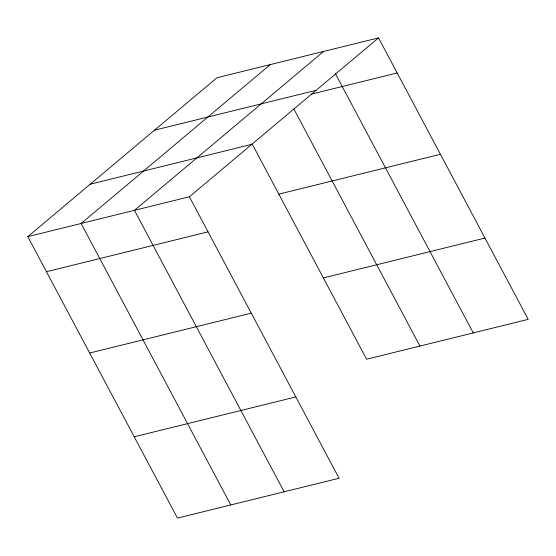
<?xml version="1.0" encoding="UTF-8"?>
<svg xmlns="http://www.w3.org/2000/svg" width="556" height="556" viewBox="0 0 556 556"><rect width="100%" height="100%" fill="white"/><g stroke="black" fill="none" stroke-linecap="round" stroke-linejoin="round"><path stroke-width="0.83" d="M27.8 236.634L189.394 196.775L339.056 478.25L177.461 518.102L27.8 236.634L216.944 77.75L378.539 37.898L528.2 319.366L366.606 359.225L252.16 143.983M270.272 64.6L81.127 223.477L230.789 504.952M323.599 51.451L134.455 210.328L284.116 491.796M189.394 196.775L378.539 37.898M154.526 130.18L316.121 90.329M311.416 94.124L397.186 72.968M90.218 184.203L251.812 144.345M278.827 194.134L440.421 154.283M46.447 271.703L208.041 231.845M323.37 277.91L484.964 238.058M89.683 353.011L251.277 313.16M134.225 436.794L295.82 396.935M335.351 73.559L473.26 332.919M293.763 108.788L419.933 346.075"/></g></svg>
